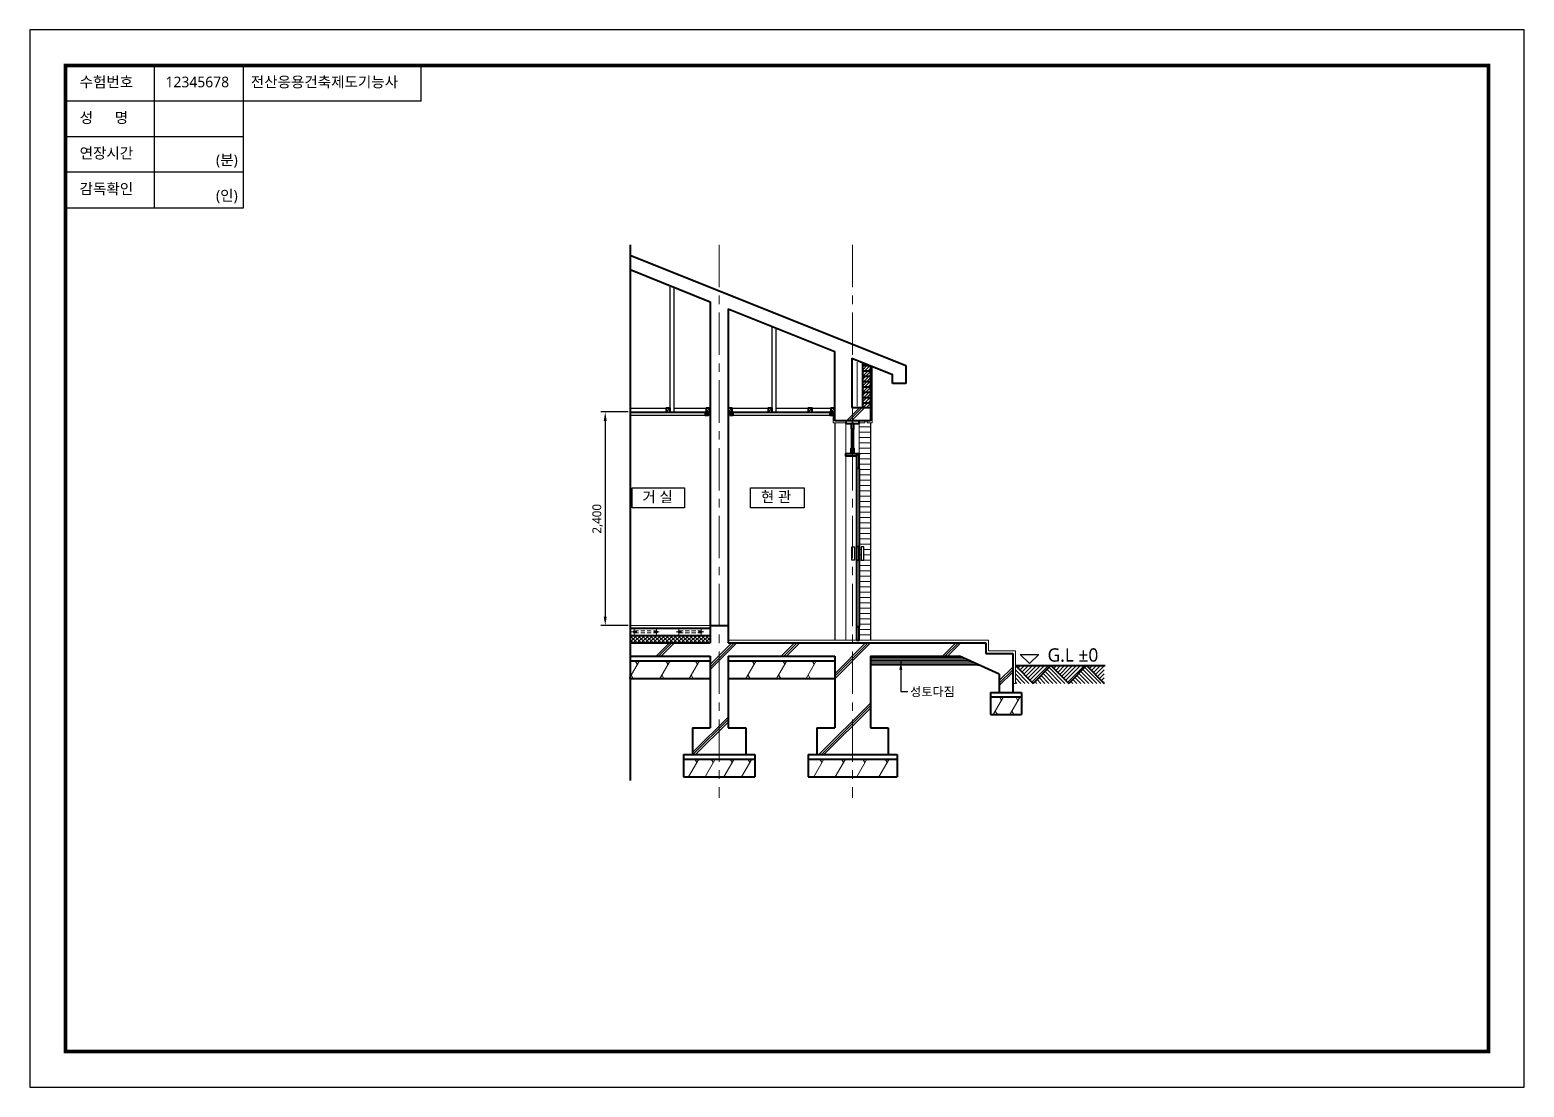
# Model space of a CAD drawing. Header units: millimetres. Extents: x 0 to 126056, y 2051 to 38499.
# Drawn here: x 109000 to 125800, y 2051 to 13931 of the extents above; entities that cross this region are included whole.
import ezdxf

# ---------------------------------------------------------------- set-up
doc = ezdxf.new("R2010")
doc.units = ezdxf.units.MM
doc.header["$LTSCALE"] = 15
doc.linetypes.add('CENTER', pattern=[50.8, 31.75, -6.35, 6.35, -6.35])
doc.linetypes.add('HIDDEN', pattern=[9.525, 6.35, -3.175])
for name, color, linetype, lineweight in [('단면선', 2, 'Continuous', 40), ('마감선', 3, 'Continuous', 20), ('입면선', 4, 'Continuous', 30), ('중심선', 1, 'CENTER', 20), ('치수및문자', 7, 'Continuous', 30), ('해칭선', 5, 'Continuous', 9)]:
    doc.layers.add(name, color=color, linetype=linetype, lineweight=lineweight)
doc.styles.add('dim1', font='malgun.ttf')
doc.linetypes.add('BATTING', pattern='A,0.00254,-2.54,[134,ltypeshp.shx,S=2.54,R=0,X=-2.54,Y=0],-5.08,[134,ltypeshp.shx,S=2.54,R=180,X=2.54,Y=0],-2.54', length=10.16254)
doc.dimstyles.new('dim1', dxfattribs={"dimscale": 40, "dimtxt": 2.5, "dimasz": 2.5, "dimexe": 1.25, "dimexo": 0.625, "dimtad": 1, "dimdec": 0, "dimlunit": 6, "dimtxsty": 'dim1', "dimcen": 2.5, "dimadec": 0, "dimazin": 0, "dimtfac": 1, "dimtdec": 0, "dimtmove": 0, "dimatfit": 3, "dimfxl": 1, "dimarcsym": 0})

# ---------------------------------------------------------------- blocks, each defined once
blk = doc.blocks.new('*D284')
at = {"color": 0, "lineweight": -2, "transparency": 16777216}
for p, q in [((115725, 9637), (115419, 9637)), ((115469, 9537), (115469, 7337)), ((115725, 7237), (115419, 7237))]:
    blk.add_line(p, q, dxfattribs=at)
at = {"color": 0, "transparency": 16777216}
for points in [[(115452, 9537), (115485, 9537), (115469, 9637)], [(115452, 7337), (115485, 7337), (115469, 7237)]]:
    blk.add_solid(points, dxfattribs=at)
at = {"layer": 'Defpoints', "color": 0, "transparency": 16777216}
for p in [(115750, 9637), (115469, 7237), (115750, 7237)]:
    blk.add_point(p, dxfattribs=at)
at = {"color": 0, "transparency": 16777216, "insert": (115383, 8437), "char_height": 100, "attachment_point": 5, "rotation": 90, "style": 'dim1'}
blk.add_mtext('2,400', dxfattribs=at)

msp = doc.modelspace()

# ---------------------------------------------------------------- hatches: boundary and pattern name
at = {"layer": '단면선'}
h = msp.add_hatch(dxfattribs=at)
h.set_pattern_fill('_USER', color=256, scale=60, pattern_type=0)
h.set_pattern_definition([(0, (11456.975, -204521.27), (0, 60), [])])
h.paths.add_polyline_path([(118449.7, 10166.7), (118359.7, 10198.2), (118359.7, 9686.7), (118449.7, 9686.7)])
at = {"layer": '해칭선'}
h = msp.add_hatch(dxfattribs=at)
h.set_pattern_fill('ANSI31', color=256, scale=8)
h.set_pattern_definition([(45, (11456.975, -204521.27), (-17.9605122, 17.9605122), [])])
h.paths.add_polyline_path([(118449.7, 10166.7), (118359.7, 10198.2), (118359.7, 9686.7), (118449.7, 9686.7)])
h = msp.add_hatch(dxfattribs=at)
h.set_pattern_fill('ANSI37', color=256, scale=10, style=0)
h.set_pattern_definition([(45, (113449.693, 7041.693), (-22.45064, 22.45064), []), (135, (113449.693, 7041.693), (-22.45064, -22.45064), [])])
h.paths.add_polyline_path([(115749.7, 7126.7), (115749.7, 7041.7), (116649.7, 7041.7), (116649.7, 7126.7)])
h = msp.add_hatch(dxfattribs=at)
h.set_pattern_fill('_USER', color=256, scale=15, pattern_type=0)
h.set_pattern_definition([(0, (-86197.109, -264985.114), (0, 15), [])])
h.paths.add_polyline_path([(119450.8, 6891.7), (118449.7, 6891.7), (118449.7, 6786.7), (119684.2, 6786.7)])
h = msp.add_hatch(dxfattribs=at)
h.set_pattern_fill('ANSI31', color=256, scale=10, style=0)
h.set_pattern_definition([(135, (256203.478, -15155.15), (22.45064, 22.45064), [])])
h.paths.add_polyline_path([(120079.7, 6786.7), (120279.7, 6586.7), (120079.7, 6586.7)])
h.paths.add_polyline_path([(120479.7, 6786.7), (120679.7, 6586.7), (120279.7, 6586.7)])
h.paths.add_polyline_path([(120879.7, 6786.7), (121079.7, 6586.7), (120679.7, 6586.7)])
h = msp.add_hatch(dxfattribs=at)
h.set_pattern_fill('ANSI31', color=256, scale=10, angle=90, style=0)
h.set_pattern_definition([(45, (256203.478, -15155.15), (22.45064, -22.45064), [])])
h.paths.add_polyline_path([(120079.7, 6786.7), (120479.7, 6786.7), (120279.7, 6586.7)])
h.paths.add_polyline_path([(120479.7, 6786.7), (120879.7, 6786.7), (120679.7, 6586.7)])
h.paths.add_polyline_path([(120879.7, 6786.7), (121079.7, 6786.7), (121079.7, 6586.7)])

# ---------------------------------------------------------------- linework, layer by layer
for p, q in [((113400, 13530.7), (109400, 13530.7)), ((109400, 13530.7), (109400, 11930.7)), ((120132.5, 6913.4), (120343.8, 6913.4)), ((120238.1, 6811.2), (120132.5, 6913.4)), ((120238.1, 6811.2), (120343.8, 6913.4))]:
    msp.add_line(p, q)
for points in [[(115770.1, 8786.5), (116360.6, 8786.5), (116360.6, 8559.1), (115770.1, 8559.1)], [(117103.1, 8786.5), (117705.3, 8786.5), (117705.3, 8559.1), (117103.1, 8559.1)]]:
    msp.add_lwpolyline(points, close=True)
at = {"layer": '단면선'}
for p, q in [((115749.7, 11516.9), (115749.7, 5496.6)), ((115749.7, 11398.2), (118849.7, 10158.2)), ((115749.7, 11236.7), (116649.7, 10876.7)), ((116649.7, 10876.7), (116649.7, 7236.7)), ((116849.7, 10796.7), (116849.7, 7236.7)), ((116849.7, 10796.7), (118049.7, 10316.7)), ((118049.7, 9536.7), (118049.7, 10316.7)), ((118239.7, 10240.7), (118239.7, 9686.7)), ((118239.7, 10240.7), (118699.7, 10056.7)), ((118359.7, 10192.7), (118359.7, 9686.7)), ((118449.7, 10156.7), (118449.7, 9536.7)), ((118849.7, 10158.2), (118849.7, 9958.2)), ((118699.7, 9958.2), (118699.7, 10056.7)), ((118849.7, 9958.2), (118699.7, 9958.2)), ((115749.7, 9636.7), (116649.7, 9636.7)), ((116849.7, 9636.7), (118049.7, 9636.7)), ((118239.7, 9686.7), (118449.7, 9686.7)), ((118449.7, 9536.7), (118049.7, 9536.7)), ((118249.7, 9446.7), (118249.7, 9231.7)), ((118324.7, 9156.7), (118294.7, 9156.7)), ((118294.7, 9156.7), (118294.7, 9141.7)), ((118294.7, 9006.7), (118294.7, 7071.7)), ((118324.7, 9006.7), (118324.7, 7221.7)), ((116649.7, 7236.7), (116649.7, 7041.7)), ((116649.7, 7236.7), (116849.7, 7236.7)), ((116649.7, 7236.7), (116849.7, 7236.7)), ((116849.7, 7236.7), (116849.7, 7041.7)), ((115749.7, 7206.7), (116649.7, 7206.7)), ((115749.7, 7126.7), (116649.7, 7126.7)), ((115749.7, 7041.7), (116649.7, 7041.7)), ((115749.7, 6891.7), (116649.7, 6891.7)), ((116649.7, 6891.7), (116649.7, 6086.7)), ((116849.7, 7041.7), (119749.7, 7041.7)), ((116849.7, 6891.7), (118049.7, 6891.7)), ((116849.7, 6891.7), (116849.7, 6086.7)), ((118049.7, 6891.7), (118049.7, 6086.7)), ((118449.7, 6891.7), (119450.8, 6891.7)), ((118449.7, 6891.7), (118449.7, 6086.7)), ((119899.7, 6689.7), (119450.8, 6891.7)), ((119749.7, 7041.7), (119749.7, 6921.7)), ((119749.7, 6921.7), (120049.7, 6921.7)), ((120049.7, 6921.7), (120049.7, 6486.7)), ((115749.7, 6841.7), (116649.7, 6841.7)), ((116849.7, 6841.7), (118049.7, 6841.7)), ((120079.7, 6786.7), (121089, 6786.7)), ((120079.7, 6786.7), (120279.7, 6586.7)), ((120479.7, 6786.7), (120279.7, 6586.7)), ((120479.7, 6786.7), (120679.7, 6586.7)), ((120879.7, 6786.7), (120679.7, 6586.7)), ((120879.7, 6786.7), (121079.7, 6586.7)), ((115749.7, 6641.7), (116649.7, 6641.7)), ((116849.7, 6641.7), (118049.7, 6641.7)), ((119899.7, 6689.7), (119899.7, 6486.7)), ((119799.7, 6486.7), (120149.7, 6486.7)), ((119799.7, 6486.7), (119799.7, 6236.7)), ((119799.7, 6436.7), (120149.7, 6436.7)), ((120149.7, 6486.7), (120149.7, 6236.7)), ((119799.7, 6236.7), (120149.7, 6236.7)), ((116449.7, 6086.7), (116649.7, 6086.7)), ((116449.7, 6086.7), (116449.7, 5786.7)), ((116849.7, 6086.7), (117049.7, 6086.7)), ((117049.7, 6086.7), (117049.7, 5786.7)), ((117849.7, 6086.7), (118049.7, 6086.7)), ((117849.7, 6086.7), (117849.7, 5786.7)), ((118449.7, 6086.7), (118649.7, 6086.7)), ((118649.7, 6086.7), (118649.7, 5786.7)), ((116349.7, 5786.7), (117149.7, 5786.7)), ((116349.7, 5786.7), (116349.7, 5536.7)), ((116349.7, 5736.7), (117149.7, 5736.7)), ((117149.7, 5786.7), (117149.7, 5536.7)), ((117749.7, 5786.7), (118749.7, 5786.7)), ((117749.7, 5786.7), (117749.7, 5536.7)), ((117749.7, 5736.7), (118749.7, 5736.7)), ((118749.7, 5786.7), (118749.7, 5536.7)), ((116349.7, 5536.7), (117149.7, 5536.7)), ((117749.7, 5536.7), (118749.7, 5536.7))]:
    msp.add_line(p, q, dxfattribs=at)
for points in [[(116154.7, 9636.7), (116199.7, 9636.7), (116199.7, 9681.7), (116154.7, 9681.7)], [(116593.7, 9600.7), (116629.7, 9600.7), (116629.7, 9636.7), (116593.7, 9636.7)], [(116604.7, 9636.7), (116649.7, 9636.7), (116649.7, 9681.7), (116604.7, 9681.7)], [(116849.7, 9636.7), (116894.7, 9636.7), (116894.7, 9681.7), (116849.7, 9681.7)], [(116869.7, 9600.7), (116905.7, 9600.7), (116905.7, 9636.7), (116869.7, 9636.7)], [(117299.7, 9636.7), (117344.7, 9636.7), (117344.7, 9681.7), (117299.7, 9681.7)], [(117749.7, 9636.7), (117794.7, 9636.7), (117794.7, 9681.7), (117749.7, 9681.7)], [(117993.7, 9600.7), (118029.7, 9600.7), (118029.7, 9636.7), (117993.7, 9636.7)], [(118004.7, 9636.7), (118049.7, 9636.7), (118049.7, 9681.7), (118004.7, 9681.7)], [(118174.7, 9506.7), (118324.7, 9506.7), (118324.7, 9536.7), (118174.7, 9536.7)], [(118234.7, 9446.7), (118264.7, 9446.7), (118264.7, 9506.7), (118234.7, 9506.7)], [(118234.7, 9231.7), (118264.7, 9231.7), (118264.7, 9171.7), (118234.7, 9171.7)], [(118294.7, 9006.7), (118324.7, 9006.7), (118324.7, 9156.7), (118294.7, 9156.7)], [(118294.7, 7971.7), (118324.7, 7971.7), (118324.7, 8121.7), (118294.7, 8121.7)], [(118294.7, 7071.7), (118324.7, 7071.7), (118324.7, 7221.7), (118294.7, 7221.7)]]:
    msp.add_lwpolyline(points, close=True, dxfattribs=at)
msp.add_lwpolyline([(118294.7, 9141.7), (118174.7, 9141.7), (118174.7, 9171.7), (118324.7, 9171.7), (118324.7, 9156.7)], dxfattribs=at)
at = {"layer": '마감선'}
for p, q in [((118469.7, 10156.7), (118469.7, 9516.7)), ((118029.7, 9516.7), (118029.7, 9636.7)), ((118174.7, 9516.7), (118029.7, 9516.7)), ((118174.7, 9536.7), (118174.7, 7071.7)), ((118234.7, 9446.7), (118234.7, 9231.7)), ((118264.7, 9446.7), (118264.7, 9231.7)), ((118388.2, 9516.7), (118324.7, 9516.7)), ((118324.7, 9171.7), (118324.7, 9506.7)), ((118388.2, 9536.7), (118388.2, 9516.7)), ((118413.9, 9536.7), (118413.9, 9516.7)), ((118413.9, 9516.7), (118469.7, 9516.7)), ((115749.7, 7236.7), (116649.7, 7236.7)), ((116849.7, 7071.7), (119779.7, 7071.7)), ((119779.7, 7071.7), (119779.7, 6951.7)), ((119779.7, 6951.7), (120079.7, 6951.7)), ((120079.7, 6951.7), (120079.7, 6586.7)), ((120079.7, 6586.7), (120049.7, 6586.7))]:
    msp.add_line(p, q, dxfattribs=at)
for centre in [(115795.9, 7166.7), (116045.9, 7166.7), (116295.9, 7166.7), (116545.9, 7166.7)]:
    msp.add_circle(centre, 12.5, dxfattribs=at)
at = {"layer": '입면선'}
for p, q in [((116199.7, 9681.7), (116199.7, 11056.7)), ((116244.7, 9636.7), (116244.7, 11038.7)), ((117344.7, 9681.7), (117344.7, 10598.7)), ((117389.7, 9636.7), (117389.7, 10580.7)), ((115749.7, 9681.7), (116199.7, 9681.7)), ((115749.7, 9600.7), (116629.7, 9600.7)), ((116244.7, 9681.7), (116649.7, 9681.7)), ((116849.7, 9681.7), (117344.7, 9681.7)), ((116869.7, 9600.7), (118029.7, 9600.7)), ((117389.7, 9681.7), (118049.7, 9681.7)), ((118049.7, 9516.7), (118049.7, 7071.7)), ((118449.7, 9516.7), (118449.7, 7071.7))]:
    msp.add_line(p, q, dxfattribs=at)
for points in [[(118271.9, 7971.7), (118241.9, 7971.7), (118241.9, 8121.7), (118271.9, 8121.7)], [(118347.5, 7971.7), (118377.5, 7971.7), (118377.5, 8121.7), (118347.5, 8121.7)]]:
    msp.add_lwpolyline(points, close=True, dxfattribs=at)
at = {"layer": '중심선'}
for p, q in [((116749.7, 11516.9), (116749.7, 5302.6)), ((118249.7, 11516.9), (118249.7, 5302.6)), ((115825.9, 7166.7), (115765.9, 7166.7)), ((115795.9, 7196.7), (115795.9, 7136.7)), ((116075.9, 7166.7), (116015.9, 7166.7)), ((116045.9, 7196.7), (116045.9, 7136.7)), ((116325.9, 7166.7), (116265.9, 7166.7)), ((116295.9, 7196.7), (116295.9, 7136.7)), ((116575.9, 7166.7), (116515.9, 7166.7)), ((116545.9, 7196.7), (116545.9, 7136.7))]:
    msp.add_line(p, q, dxfattribs=at)
at = {"layer": '중심선', "const_width": 10}
msp.add_lwpolyline([(118449.7, 6786.7), (119684.2, 6786.7)], dxfattribs=at)
at = {"layer": '치수및문자'}
for p, q in [((110400, 11930.7), (110400, 13530.7)), ((111400, 11930.7), (111400, 13530.7)), ((113400, 13130.7), (113400, 13530.7)), ((113400, 13130.7), (109400, 13130.7)), ((111400, 12730.7), (109400, 12730.7)), ((111400, 12330.7), (109400, 12330.7)), ((109400, 11930.7), (111400, 11930.7))]:
    msp.add_line(p, q, dxfattribs=at)
msp.add_lwpolyline([(109000, 2050.7), (125800, 2050.7), (125800, 13930.7), (109000, 13930.7)], close=True, dxfattribs=at)
at = {"layer": '치수및문자', "const_width": 40}
msp.add_lwpolyline([(109400, 2450.7), (125400, 2450.7), (125400, 13530.7), (109400, 13530.7)], close=True, dxfattribs=at)
at = {"layer": '해칭선', "linetype": 'BATTING', "ltscale": 0.37}
msp.add_line((118299.7, 10198.2), (118299.7, 9702), dxfattribs=at)
at = {"layer": '해칭선'}
for p, q in [((116154.7, 9636.7), (116199.7, 9681.7)), ((116593.7, 9600.7), (116629.7, 9636.7)), ((116593.7, 9618.7), (116611.7, 9636.7)), ((116604.7, 9636.7), (116649.7, 9681.7)), ((116611.7, 9600.7), (116629.7, 9618.7)), ((116849.7, 9636.7), (116894.7, 9681.7)), ((116869.7, 9600.7), (116905.7, 9636.7)), ((116869.7, 9618.7), (116887.7, 9636.7)), ((116887.7, 9600.7), (116905.7, 9618.7)), ((117299.7, 9636.7), (117344.7, 9681.7)), ((117749.7, 9636.7), (117794.7, 9681.7)), ((117993.7, 9600.7), (118029.7, 9636.7)), ((117993.7, 9618.7), (118011.7, 9636.7)), ((118004.7, 9636.7), (118049.7, 9681.7)), ((118011.7, 9600.7), (118029.7, 9618.7)), ((118331.1, 9686.7), (118181.1, 9536.7)), ((118359.4, 9686.7), (118209.4, 9536.7)), ((118387.7, 9686.7), (118237.7, 9536.7)), ((118324.7, 9471.7), (118449.7, 9471.7)), ((118324.7, 9411.7), (118449.7, 9411.7)), ((118324.7, 9351.7), (118449.7, 9351.7)), ((118324.7, 9291.7), (118449.7, 9291.7)), ((118324.7, 9231.7), (118449.7, 9231.7)), ((118324.7, 9171.7), (118449.7, 9171.7)), ((118324.7, 9111.7), (118449.7, 9111.7)), ((118324.7, 9051.7), (118449.7, 9051.7)), ((118324.7, 8991.7), (118449.7, 8991.7)), ((118324.7, 8931.7), (118449.7, 8931.7)), ((118324.7, 8871.7), (118449.7, 8871.7)), ((118324.7, 8811.7), (118449.7, 8811.7)), ((118324.7, 8751.7), (118449.7, 8751.7)), ((118324.7, 8691.7), (118449.7, 8691.7)), ((118324.7, 8631.7), (118449.7, 8631.7)), ((118324.7, 8571.7), (118449.7, 8571.7)), ((118324.7, 8511.7), (118449.7, 8511.7)), ((118324.7, 8451.7), (118449.7, 8451.7)), ((118324.7, 8391.7), (118449.7, 8391.7)), ((118324.7, 8331.7), (118449.7, 8331.7)), ((118324.7, 8271.7), (118449.7, 8271.7)), ((118324.7, 8211.7), (118449.7, 8211.7)), ((118324.7, 8151.7), (118449.7, 8151.7)), ((118324.7, 8091.7), (118347.5, 8091.7)), ((118377.5, 8091.7), (118449.7, 8091.7)), ((118324.7, 8031.7), (118347.5, 8031.7)), ((118324.7, 7971.7), (118347.5, 7971.7)), ((118324.7, 7911.7), (118449.7, 7911.7)), ((118377.5, 8031.7), (118449.7, 8031.7)), ((118377.5, 7971.7), (118449.7, 7971.7)), ((118324.7, 7851.7), (118449.7, 7851.7)), ((118324.7, 7791.7), (118449.7, 7791.7)), ((118324.7, 7731.7), (118449.7, 7731.7)), ((118324.7, 7671.7), (118449.7, 7671.7)), ((118324.7, 7611.7), (118449.7, 7611.7)), ((118324.7, 7551.7), (118449.7, 7551.7)), ((118324.7, 7491.7), (118449.7, 7491.7)), ((118324.7, 7431.7), (118449.7, 7431.7)), ((118324.7, 7371.7), (118449.7, 7371.7)), ((118324.7, 7311.7), (118449.7, 7311.7)), ((118324.7, 7251.7), (118449.7, 7251.7)), ((118324.7, 7191.7), (118449.7, 7191.7)), ((118324.7, 7131.7), (118449.7, 7131.7)), ((116190.1, 7041.7), (116040.1, 6891.7)), ((116218.4, 7041.7), (116068.4, 6891.7)), ((116246.7, 7041.7), (116096.7, 6891.7)), ((116892.5, 7041.7), (116649.7, 6798.9)), ((116920.8, 7041.7), (116649.7, 6770.6)), ((116949, 7041.7), (116649.7, 6742.4)), ((117598.4, 7041.7), (117448.4, 6891.7)), ((117626.7, 7041.7), (117476.7, 6891.7)), ((117655, 7041.7), (117505, 6891.7)), ((118396, 7041.7), (118049.7, 6695.4)), ((118424.2, 7041.7), (118049.7, 6667.1)), ((118452.5, 7041.7), (118049.7, 6638.9)), ((119410.5, 7041.7), (119260.5, 6891.7)), ((119438.8, 7041.7), (119288.8, 6891.7)), ((119467.1, 7041.7), (119317.1, 6891.7)), ((115736.7, 6641.7), (115852.2, 6841.7)), ((115829.1, 6801.7), (115806, 6841.7)), ((116081.9, 6641.7), (116197.4, 6841.7)), ((116174.3, 6801.7), (116151.2, 6841.7)), ((116412.5, 6641.7), (116528, 6841.7)), ((116504.9, 6801.7), (116481.8, 6841.7)), ((117050.4, 6641.7), (117165.9, 6841.7)), ((117142.8, 6801.7), (117119.7, 6841.7)), ((117395.6, 6641.7), (117511.1, 6841.7)), ((117488, 6801.7), (117464.9, 6841.7)), ((117726.2, 6641.7), (117841.7, 6841.7)), ((117818.6, 6801.7), (117795.5, 6841.7)), ((120049.7, 6769.4), (119899.7, 6619.4)), ((120049.7, 6741.1), (119899.7, 6591.1)), ((115759.8, 6681.7), (115782.9, 6641.7)), ((116105, 6681.7), (116128.1, 6641.7)), ((116435.6, 6681.7), (116458.7, 6641.7)), ((117073.5, 6681.7), (117096.6, 6641.7)), ((117418.7, 6681.7), (117441.8, 6641.7)), ((117749.3, 6681.7), (117772.4, 6641.7)), ((120049.7, 6712.9), (119899.7, 6562.9)), ((119831.3, 6236.7), (119946.7, 6436.7)), ((119923.7, 6396.7), (119900.6, 6436.7)), ((120016.7, 6236.7), (120132.2, 6436.7)), ((120109.1, 6396.7), (120086, 6436.7)), ((118449.7, 6365.3), (117871.1, 5786.7)), ((118449.7, 6337), (117899.4, 5786.7)), ((118449.7, 6308.7), (117927.7, 5786.7)), ((119854.4, 6276.7), (119877.5, 6236.7)), ((120039.8, 6276.7), (120062.9, 6236.7)), ((116849.7, 6209.2), (116449.7, 5809.2)), ((116849.7, 6180.9), (116455.5, 5786.7)), ((116849.7, 6152.6), (116483.7, 5786.7)), ((116406.3, 5536.7), (116521.7, 5736.7)), ((116498.7, 5696.7), (116475.6, 5736.7)), ((116591.1, 5536.7), (116706.6, 5736.7)), ((116683.5, 5696.7), (116660.4, 5736.7)), ((116803, 5536.7), (116918.5, 5736.7)), ((116895.4, 5696.7), (116872.3, 5736.7)), ((117001, 5536.7), (117116.5, 5736.7)), ((117093.4, 5696.7), (117070.3, 5736.7)), ((117812.5, 5536.7), (117927.9, 5736.7)), ((117904.9, 5696.7), (117881.8, 5736.7)), ((118055.2, 5536.7), (118170.7, 5736.7)), ((118147.6, 5696.7), (118124.5, 5736.7)), ((118296.1, 5536.7), (118411.6, 5736.7)), ((118388.5, 5696.7), (118365.4, 5736.7)), ((118546.7, 5536.7), (118662.2, 5736.7)), ((118639.1, 5696.7), (118616, 5736.7))]:
    msp.add_line(p, q, dxfattribs=at)
at = {"layer": '해칭선', "linetype": 'HIDDEN', "ltscale": 0.5}
for p, q in [((115795.9, 7179.2), (116045.9, 7179.2)), ((115795.9, 7154.2), (116045.9, 7154.2)), ((116295.9, 7179.2), (116545.9, 7179.2)), ((116295.9, 7154.2), (116545.9, 7154.2))]:
    msp.add_line(p, q, dxfattribs=at)

# ---------------------------------------------------------------- texts
at = {"style": 'dim1'}
for s, height, p in [('수험번호', 120, (109559.1, 13285.6)), ('12345678', 120, (110524.7, 13285.6)), ('전산응용건축제도기능사', 120, (111483.4, 13285.6)), ('성      명', 120, (109559.1, 12885.6)), ('연장시간', 120, (109559.1, 12485.6)), ('(분)', 120, (111092.7, 12409.9)), ('감독확인', 120, (109559.1, 12085.6)), ('(인)', 120, (111092.7, 12009.9)), ('거 실', 120, (115886.3, 8623.6)), ('현 관', 120, (117219.3, 8623.6)), ('G.L ±0', 150, (120441.5, 6831.4))]:
    msp.add_text(s, height=height, dxfattribs=at).set_placement(p)
at = {"insert": (118896.8, 6544.4), "char_height": 100, "attachment_point": 1, "style": 'dim1'}
msp.add_mtext('성토다짐', dxfattribs=at)

# ---------------------------------------------------------------- dimensions: what is measured, and where the dimension line sits
dim = msp.add_linear_dim(base=(115468.5, 7236.7), p1=(115749.7, 9636.7), p2=(115749.7, 7236.7), angle=90, dimstyle='dim1', override={"dimtoh": 1})
dim.commit()
dim.dimension.update_dxf_attribs({"geometry": '*D284', "text_midpoint": (115383.5, 8436.7)})

# ---------------------------------------------------------------- leaders
at = {"annotation_type": 0, "has_hookline": 1, "hookline_direction": 0, "text_width": 523.9}
msp.add_leader([(118792.2, 6836.7), (118792.2, 6494.4), (118871.8, 6494.4)], dimstyle='dim1', override={"dimgap": 0.625, "dimtad": 0, "dimtoh": 1}, dxfattribs=at)

doc.saveas('drawing.dxf')
